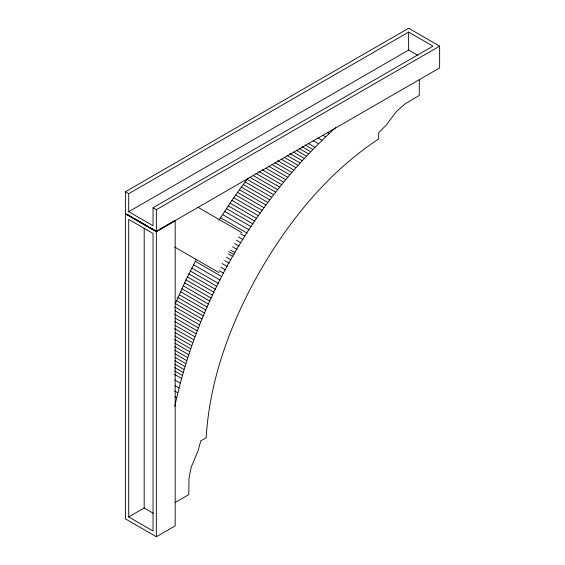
<?xml version="1.0" encoding="UTF-8"?>
<svg xmlns="http://www.w3.org/2000/svg" width="565" height="565" viewBox="0 0 565 565"><rect width="100%" height="100%" fill="white"/><g stroke="black" fill="none" stroke-linecap="round" stroke-linejoin="round"><path stroke-width="0.85" d="M128.7 516.947L153.044 531.001L153.044 233.423L128.7 219.368L128.7 516.947L144.181 508.006L144.202 228.027M175.185 220.64L175.164 525.895L156.364 536.75L125.381 518.861L125.381 213.845L125.91 213.845L125.381 213.619L125.381 191.789L408.636 28.25L439.619 46.139L439.619 67.948L156.095 231.579M419.294 79.743L419.286 95.421L405.063 103.882L396.623 111.362L385.747 125.592L378.67 132.754L378.67 138.948C328.985 171.689 290.361 218.923 260.684 270.006C231.276 321.252 209.693 378.317 206.176 437.713L200.815 440.813L198.146 450.524L191.267 467.057L189.007 478.11L188.788 494.65L175.214 502.497M174.797 406.277C197.799 299.959 255.182 200.568 335.758 127.492M196.38 259.307L185.984 279.852L175.327 303.546L201.882 318.872M218.86 220.315L233.719 197.701L248.028 178.039M128.7 193.703L408.636 32.085L432.981 46.139L153.044 207.758L153.044 225.76L128.7 211.706L128.7 193.703L125.381 191.789M128.7 211.706L408.636 50.066L408.636 32.085M153.044 207.758L156.364 209.672L439.619 46.139M156.095 231.353L157.847 230.343M159.33 229.489L164.528 226.487M166.011 225.633L174.917 220.491M125.381 213.845L156.364 231.728L175.185 220.866M408.636 50.066L417.768 55.335M327.552 132.563L329.07 133.439M323.187 135.459L325.461 136.772M318.081 137.98L321.873 140.177M313.003 140.565L318.314 143.63M307.946 143.213L314.776 147.154M305.029 144.951L312.615 149.329M302.12 146.716L310.468 151.533M299.224 148.503L308.328 153.758M296.335 150.311L306.202 156.004M293.461 152.14L304.083 158.271M289.838 153.546L301.978 160.559M286.978 155.417L299.881 162.861M284.139 157.31L297.79 165.192M281.299 159.217L295.714 167.544M277.719 160.707L293.652 169.91M274.901 162.663L291.596 172.297M272.104 164.627L289.548 174.705M268.552 166.181L287.521 177.135M265.769 168.186L285.495 179.578M262.245 169.783L283.489 182.043M258.728 171.386L281.49 184.529M255.98 173.455L279.498 187.029M253.24 175.538L277.521 189.55M249.758 177.198L275.558 192.093M247.046 179.317L273.608 194.65M245.111 181.895L271.666 197.227M243.176 184.487L269.738 199.819M241.262 187.093L267.817 202.425M239.355 189.72L265.917 205.053M237.462 192.361L264.024 207.694M235.584 195.024L262.139 210.357M233.719 197.701L260.274 213.033M231.862 200.391L258.417 215.724M230.019 203.103L256.574 218.436M228.189 205.83L254.744 221.162M226.374 208.57L252.929 223.902M224.573 211.324L251.128 226.657M222.518 214.516L249.073 229.849M220.477 217.73L247.032 233.063M197.764 207.186L241.905 232.667M240.457 233.663L245.012 236.297M238.451 236.919L243.007 239.546M236.467 240.196L241.022 242.823M234.496 243.487L239.052 246.114M232.547 246.792L237.102 249.419M230.619 250.118L235.167 252.746M228.761 251.58L234.072 254.646M228.422 253.911L232.978 256.538M226.509 257.245L231.064 259.872M224.623 260.592L229.171 263.219M221.996 263.502L227.307 266.567M220.915 267.294L225.47 269.922M127.436 214.495L132.761 217.574M135.049 218.895L147.988 226.367M149.513 227.243L155.601 230.76M126.673 214.283L132.761 217.8M135.049 219.114L147.988 226.586M149.513 227.469L155.601 230.986M125.381 213.619L156.364 231.509L156.364 209.672M219.1 270.663L223.648 273.291M174.649 247.011L218.923 272.591M195.306 261.327L221.861 276.659M193.541 264.695L220.096 280.028M191.803 268.071L218.365 283.404M190.32 271.016L216.875 286.349M188.858 273.954L215.413 289.287M187.411 276.906L213.965 292.232M185.984 279.852L212.546 295.184M184.586 282.804L211.141 298.136M183.201 285.763L209.756 301.096M181.831 288.722L208.393 304.055M180.489 291.681L207.044 307.014M179.169 294.64L205.724 309.973M177.869 297.607L204.424 312.939M176.584 300.573L203.146 315.906M174.846 306.95L200.646 321.845M175.15 310.799L199.431 324.819M174.712 314.211L198.23 327.792M175.058 318.06L197.058 330.758M174.663 321.471L195.907 333.731M175.051 325.32L194.777 336.712M174.705 328.731L193.668 339.685M175.136 332.58L192.587 342.658M174.832 335.991L191.521 345.632M174.55 339.403L190.483 348.605M175.044 343.252L189.466 351.578M174.811 346.663L188.47 354.552M174.592 350.074L187.495 357.525M175.164 353.923L186.542 360.491M174.995 357.327L185.617 363.457M174.853 360.731L184.713 366.431M174.726 364.135L183.837 369.39M174.627 367.54L182.975 372.356M174.557 370.937L182.142 375.315M174.507 374.334L181.337 378.275M174.747 380.033L180.058 383.098M175.044 385.726L178.844 387.915M174.656 390.966L177.692 392.717M175.086 396.637L176.605 397.513M144.181 508.006L153.313 513.281M156.364 231.728L156.364 536.75"/></g></svg>
